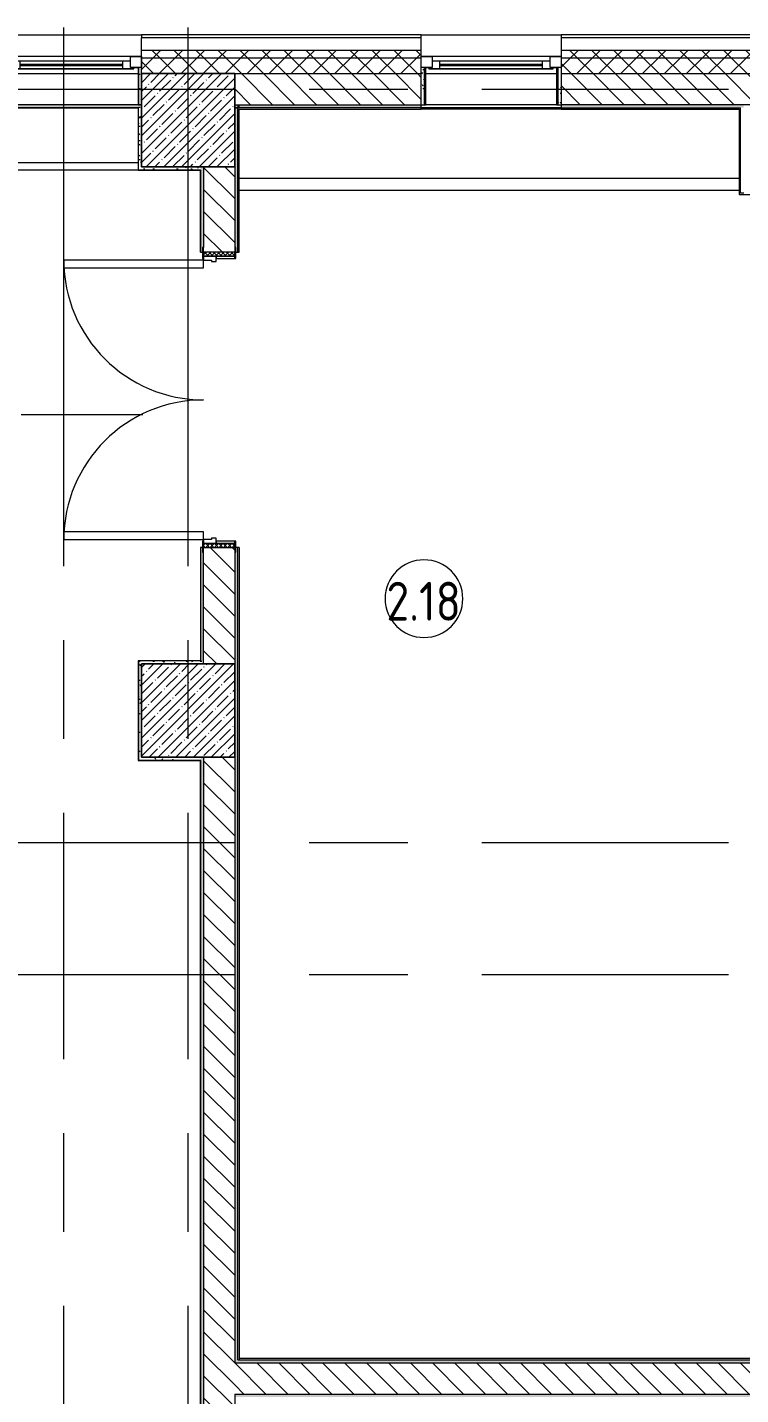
# Model space of a CAD drawing. Header units: millimetres. Extents: x 35363 to 232034, y -8553 to 29000.
# Drawn here: x 65425 to 70016, y 18596 to 27398 of the extents above; entities that cross this region are included whole.
import ezdxf

# ---------------------------------------------------------------- set-up
doc = ezdxf.new("R2010")
doc.units = ezdxf.units.MM
doc.linetypes.add('Осевая', pattern=[3175, 635, -476.25, 1587.5, -476.25])
for name, color, linetype, lineweight in [('A-AREA-IDEN', 7, 'Continuous', 9), ('A-DOOR', 7, 'Continuous', 9), ('A-DOOR-FRAM-2', 7, 'Continuous', 9), ('A-DOOR-IDEN', 7, 'Continuous', 9), ('A-GLAZ', 7, 'Continuous', 9), ('A-GLAZ-1', 7, 'Continuous', 13), ('A-WALL', 7, 'Continuous', 9), ('I-WALL', 7, 'Continuous', 9), ('S-COLS', 7, 'Continuous', 9), ('Оси', 7, 'Continuous', 9), ('Оси-2', 7, 'Осевая', 9)]:
    doc.layers.add(name, color=color, linetype=linetype, lineweight=lineweight)
for name, color, linetype, lineweight, true_color in [('A-DOOR-1', 1, 'Continuous', 9, 0xff0000), ('A-DOOR-2', 1, 'Continuous', 13, 0xff0000), ('A-DOOR-FRAM-1', 1, 'Continuous', 13, 0xff0000), ('A-WALL-1', 7, 'Continuous', 9, 0x3c3c3c), ('A-WALL-FNSH-1', 7, 'Continuous', 9, 0x3c3c3c)]:
    doc.layers.add(name, color=color, linetype=linetype, lineweight=lineweight, true_color=true_color)
doc.styles.add('GOST Common_1', font='GOST_Common.ttf', dxfattribs={"width": 0.9, "height": 250})
pattern_1 = [(45, (0, 0), (-57.02463, 57.02463), []), (45, (57.025, 0), (-57.02463, 57.02463), [100.806, -20.161, 3.353, -16.808])]
pattern_2 = [(135, (0, 0), (-70.71068, -70.71068), [])]
pattern_3 = [(45, (0, 0), (-70.71068, 70.71068), []), (135, (0, 0), (-70.71068, -70.71068), [])]
pattern_4 = [(0, (0, 0), (121.92, 30.48), [10.058, -81.382, 10.058, -81.382, -487.68]), (0, (0, 0), (121.92, 30.48), [-182.88, 10.058, -172.822, 10.058, -81.382, -213.36]), (0, (0, 0), (121.92, 30.48), [-457.2, 10.058, -50.902, 10.058, -142.342]), (120, (45.72, 15.24), (-87.356454, 90.345817), [10.058, -81.382, 10.058, -81.382, -487.68]), (120, (45.72, 15.24), (-87.356454, 90.345817), [-182.88, 10.058, -172.822, 10.058, -81.382, -213.36]), (120, (45.72, 15.24), (-87.356454, 90.345817), [-457.2, 10.058, -50.902, 10.058, -142.342]), (240, (60.96, 76.2), (-34.563546, -120.825817), [10.058, -81.382, 10.058, -81.382, -487.68]), (240, (60.96, 76.2), (-34.563546, -120.825817), [-182.88, 10.058, -172.822, 10.058, -81.382, -213.36]), (240, (60.96, 76.2), (-34.563546, -120.825817), [-457.2, 10.058, -50.902, 10.058, -142.342])]

# ---------------------------------------------------------------- blocks, each defined once
blk = doc.blocks.new('110_Дверь_СКБ_2Ст - Д-10 1800x2100h_Актовый зал EI30-32403870-План заполнения и маркировки дверных проемов 2 этажа в осях 12-23')
at = {"layer": 'A-DOOR'}
h = blk.add_hatch(dxfattribs=at)
h.set_pattern_fill('FP_47', color=256, style=0, pattern_type=2)
h.set_pattern_definition([(135, (1351.41, 164.685), (-14.1421, -14.1421), []), (225, (1351.41, 164.685), (14.1421, -14.1421), [])])
h.paths.add_polyline_path([(937.5, -100), (962.5, -100), (962.5, 100), (937.5, 100)])
at = {"layer": 'A-DOOR-FRAM-2'}
h = blk.add_hatch(dxfattribs=at)
h.set_pattern_fill('FP_48', color=256, style=0, pattern_type=2)
h.set_pattern_definition([(45, (-771.384, 164.685), (-14.1421, 14.1421), []), (135, (-771.384, 164.685), (-14.1421, -14.1421), [])])
h.paths.add_polyline_path([(-937.5, -100), (-912.5, -100), (-912.5, 100), (-937.5, 100)])
at = {"layer": 'A-DOOR-1'}
for centre, start, end in [((-887.5, 100), 0, 90), ((912.5, 100), 90, 180)]:
    blk.add_arc(centre, 900, start, end, dxfattribs=at)
at = {"layer": 'A-DOOR-2'}
for p, q in [((-887.5, 1000), (-887.5, 100)), ((-837.5, 1000), (-887.5, 1000)), ((-837.5, 100), (-837.5, 1000)), ((912.5, 1000), (862.5, 1000)), ((862.5, 1000), (862.5, 100)), ((912.5, 100), (912.5, 1000)), ((-887.5, 100), (-837.5, 100)), ((862.5, 100), (912.5, 100))]:
    blk.add_line(p, q, dxfattribs=at)
at = {"layer": 'A-DOOR-FRAM-1'}
for p, q in [((-897.5, 108), (-967.5, 108)), ((-967.5, 108), (-967.5, 100)), ((-967.5, 100), (-897.5, 100)), ((-912.5, 100), (-937.5, 100)), ((-937.5, 100), (-937.5, -100)), ((-887.5, 100), (-912.5, 100)), ((-912.5, 100), (-912.5, 20)), ((-912.5, -100), (-912.5, 100)), ((-897.5, 100), (-897.5, 108)), ((-887.5, 50), (-887.5, 100)), ((912.5, 100), (912.5, 50)), ((937.5, 100), (912.5, 100)), ((992.5, 108), (922.5, 108)), ((922.5, 108), (922.5, 100)), ((922.5, 100), (992.5, 100)), ((937.5, 20), (937.5, 100)), ((962.5, 100), (937.5, 100)), ((937.5, 100), (937.5, -100)), ((962.5, -100), (962.5, 100)), ((992.5, 100), (992.5, 108)), ((-912.5, 20), (-877.5, 20)), ((-897.5, 20), (-912.5, 20)), ((-912.5, 20), (-912.5, -100)), ((-897.5, -100), (-897.5, 20)), ((-877.5, 50), (-887.5, 50)), ((-877.5, 20), (-877.5, 50)), ((912.5, 50), (902.5, 50)), ((902.5, 50), (902.5, 20)), ((902.5, 20), (937.5, 20)), ((937.5, 20), (922.5, 20)), ((922.5, 20), (922.5, -100)), ((937.5, -100), (937.5, 20)), ((-897.5, -100), (-967.5, -100)), ((-967.5, -100), (-967.5, -108)), ((-967.5, -108), (-897.5, -108)), ((-937.5, -100), (-912.5, -100)), ((-912.5, -100), (-897.5, -100)), ((-897.5, -108), (-897.5, -100)), ((922.5, -100), (937.5, -100)), ((992.5, -100), (922.5, -100)), ((922.5, -100), (922.5, -108)), ((922.5, -108), (992.5, -108)), ((937.5, -100), (962.5, -100)), ((992.5, -108), (992.5, -100))]:
    blk.add_line(p, q, dxfattribs=at)
blk = doc.blocks.new('120_Окно_СКБ_1Ст - 120_Окно_СКБ_1Ст 900х2500_h_-19906774-План заполнения и маркировки дверных проемов 2 этажа в осях 12-23')
at = {"layer": 'A-GLAZ'}
for p, q in [((450, -5), (-450, -5)), ((-430, -75), (-400, -75)), ((-330, -55), (330, -55)), ((330, -65), (-330, -65)), ((400, -75), (430, -75))]:
    blk.add_line(p, q, dxfattribs=at)
at = {"layer": 'A-GLAZ-1'}
for p, q in [((-450, -75), (-450, -5)), ((-450, -5), (-380, -5)), ((-380, -75), (-450, -75)), ((-380, -75), (-400, -75)), ((-400, -75), (-400, -85)), ((-400, -85), (400, -85)), ((400, -85), (-400, -85)), ((-380, -5), (-380, -75)), ((380, -35), (-380, -35)), ((-380, -35), (-380, -75)), ((-330, -85), (-330, -35)), ((330, -85), (330, -35)), ((380, -75), (380, -5)), ((380, -5), (450, -5)), ((380, -75), (380, -35)), ((450, -75), (380, -75)), ((400, -75), (380, -75)), ((400, -85), (400, -75)), ((450, -5), (450, -75))]:
    blk.add_line(p, q, dxfattribs=at)
blk = doc.blocks.new('120_Окно_СКБ_1Ст - 120_Окно_СКБ_1Ст 900х2500_h_-V38-План заполнения и маркировки дверных проемов 2 этажа в осях 12-23')
at = {"layer": 'A-GLAZ'}
for p, q in [((450, -5), (-450, -5)), ((-421, -75), (-400, -75)), ((-330, -55), (330, -55)), ((330, -65), (-330, -65)), ((400, -75), (421, -75))]:
    blk.add_line(p, q, dxfattribs=at)
at = {"layer": 'A-GLAZ-1'}
for p, q in [((-450, -75), (-450, -5)), ((-450, -5), (-380, -5)), ((-380, -75), (-450, -75)), ((-380, -75), (-400, -75)), ((-400, -75), (-400, -85)), ((-400, -85), (400, -85)), ((400, -85), (-400, -85)), ((-380, -5), (-380, -75)), ((380, -35), (-380, -35)), ((-380, -35), (-380, -75)), ((-330, -85), (-330, -35)), ((330, -85), (330, -35)), ((380, -75), (380, -5)), ((380, -5), (450, -5)), ((380, -75), (380, -35)), ((450, -75), (380, -75)), ((400, -75), (380, -75)), ((400, -85), (400, -75)), ((450, -5), (450, -75))]:
    blk.add_line(p, q, dxfattribs=at)
blk = doc.blocks.new('Зашивка приборов отопления29 - Зашивка приборов отопления-33323054-План заполнения и маркировки дверных проемов 2 этажа в осях 12-23')
at = {"layer": 'A-WALL'}
for p, q in [((70006.6, 26425), (66789, 26425)), ((66789, 26350), (70006.6, 26350))]:
    blk.add_line(p, q, dxfattribs=at)
blk = doc.blocks.new('Марка_Помещения - Номер-25198446-План заполнения и маркировки дверных проемов 2 этажа в осях 12-23')
at = {"layer": 'A-AREA-IDEN'}
for start, end in [(360, 180), (180, 360)]:
    blk.add_arc((0, 0), 2.5, start, end, dxfattribs=at)

msp = doc.modelspace()

# ---------------------------------------------------------------- hatches: boundary and pattern name
at = {"layer": 'A-WALL'}
h = msp.add_hatch(dxfattribs=at)
h.set_pattern_fill('FP_21', color=256, style=0, pattern_type=2)
h.set_pattern_definition(pattern_3)
h.paths.add_polyline_path([(76340, 27200), (77850, 27200), (77850, 27250), (76340, 27250)])
h.paths.add_polyline_path([(84490.7, 27200), (84490.7, 27250), (80350, 27250), (80350, 27200), (81880.7, 27200)])
h.paths.add_polyline_path([(74240, 27200), (74240, 27250), (68860, 27250), (68860, 27200), (73888.3, 27200)])
h.paths.add_polyline_path([(60083, 27200), (61040, 27200), (61040, 27250), (59860, 27250), (59860, 27200)])
h.paths.add_polyline_path([(66160, 27200), (67960, 27200), (67960, 27250), (66160, 27250)])
h.paths.add_polyline_path([(64955.2, 27200), (65260, 27200), (65260, 27250), (64180, 27250), (64180, 27200), (64442.6, 27200)])
h.paths.add_polyline_path([(57160, 27200), (57160, 27250), (55909.9, 27250), (55909.9, 27200)])
h.paths.add_polyline_path([(53860.2, 27200), (55009.9, 27200), (55009.9, 27250), (53860.2, 27250)])
h.paths.add_polyline_path([(49910.8, 27200), (50760.2, 27200), (50760.2, 27250), (49660.3, 27250), (49660.3, 27200)])
h.paths.add_polyline_path([(47507, 27200), (48760.3, 27200), (48760.3, 27250), (47507, 27250)])
h.paths.add_polyline_path([(44098, 27200), (44407, 27200), (44407, 27250), (42010, 27250), (42010, 27200), (42644.9, 27200)])
h = msp.add_hatch(dxfattribs=at)
h.set_pattern_fill('FP_21', color=256, style=0, pattern_type=2)
h.set_pattern_definition(pattern_3)
h.paths.add_polyline_path([(81880.7, 27100), (84490.7, 27100), (84490.7, 27200), (80350, 27200), (80350, 27100), (81154.2, 27100)])
h.paths.add_polyline_path([(74040, 27100), (74240, 27100), (74240, 27200), (68860, 27200), (68860, 27100), (73888.3, 27100)])
h.paths.add_polyline_path([(76340, 27100), (77850, 27100), (77850, 27200), (76340, 27200)])
h.paths.add_polyline_path([(65260, 27100), (65260, 27200), (64180, 27200), (64180, 27100), (64955.2, 27100)])
h.paths.add_polyline_path([(66160, 27100), (67960, 27100), (67960, 27200), (66160, 27200)])
h.paths.add_polyline_path([(60083, 27100), (61040, 27100), (61040, 27200), (59860, 27200), (59860, 27100)])
h.paths.add_polyline_path([(53860.2, 27100), (55009.9, 27100), (55009.9, 27200), (53860.2, 27200)])
h.paths.add_polyline_path([(55909.9, 27100), (57160, 27100), (57160, 27200), (55909.9, 27200)])
h.paths.add_polyline_path([(42060, 27100), (44407, 27100), (44407, 27200), (42060, 27200)])
h.paths.add_polyline_path([(48760.3, 27100), (48760.3, 27200), (47507, 27200), (47507, 27100), (48457.6, 27100)])
h.paths.add_polyline_path([(49660.3, 27100), (50760.2, 27100), (50760.2, 27200), (49660.3, 27200)])
at = {"layer": 'I-WALL'}
h = msp.add_hatch(dxfattribs=at)
h.set_pattern_fill('FP_58', color=256, style=0, pattern_type=2)
h.set_pattern_definition(pattern_4)
h.paths.add_polyline_path([(66160, 26900), (66160, 27140), (66140, 27140), (66140, 26900)])
h = msp.add_hatch(dxfattribs=at)
h.set_pattern_fill('FP_58', color=256, style=0, pattern_type=2)
h.set_pattern_definition(pattern_4)
h.paths.add_polyline_path([(67960, 26900), (67980, 26900), (67980, 27140), (67960, 27140)])
h = msp.add_hatch(dxfattribs=at)
h.set_pattern_fill('FP_58', color=256, style=0, pattern_type=2)
h.set_pattern_definition(pattern_4)
h.paths.add_polyline_path([(68840, 26900), (68860, 26900), (68860, 27140), (68840, 27140)])
h = msp.add_hatch(dxfattribs=at)
h.set_pattern_fill('FP_19', color=256, style=0, pattern_type=2)
h.set_pattern_definition(pattern_2)
h.paths.add_polyline_path([(84200, 26900), (84200, 27100), (81150, 27100), (81150, 26900), (84100.7, 26900)])
h.paths.add_polyline_path([(77590, 26900), (77850, 26900), (77850, 27100), (77250, 27100), (77250, 26900), (77521.2, 26900)])
h.paths.add_polyline_path([(80350, 26900), (80650, 26900), (80650, 27100), (80350, 27100)])
h.paths.add_polyline_path([(70310, 26900), (70310, 27100), (68860, 27100), (68860, 26900), (70255.3, 26900)])
h.paths.add_polyline_path([(73161.7, 26900), (73540, 26900), (73540, 27100), (70810, 27100), (70810, 26900)])
h.paths.add_polyline_path([(74040, 26900), (74240, 26900), (74240, 27100), (74040, 27100)])
h.paths.add_polyline_path([(76340, 26900), (76750, 26900), (76750, 27100), (76340, 27100)])
h.paths.add_polyline_path([(66789, 26900), (67960, 26900), (67960, 27100), (66760, 27100), (66760, 26900), (66780, 26900)])
h.paths.add_polyline_path([(59860, 26900), (61060, 26900), (61060, 27100), (59860, 27100)])
h.paths.add_polyline_path([(64160, 26900), (65260, 26900), (65260, 27100), (64160, 27100)])
h.paths.add_polyline_path([(57160, 26900), (57160, 27100), (55909.9, 27100), (55909.9, 26900)])
h.paths.add_polyline_path([(54270.3, 26900), (55009.9, 26900), (55009.9, 27100), (53860.2, 27100), (53860.2, 26900), (54160, 26900)])
h.paths.add_polyline_path([(50760.2, 26900), (50760.2, 27100), (50364.8, 27100), (50364.8, 26900)])
h = msp.add_hatch(dxfattribs=at)
h.set_pattern_fill('FP_58', color=256, style=0, pattern_type=2)
h.set_pattern_definition(pattern_4)
h.paths.add_polyline_path([(66140, 26880), (66140, 26900), (60760, 26900), (60760, 26880), (65895.8, 26880)])
h = msp.add_hatch(dxfattribs=at)
h.set_pattern_fill('FP_58', color=256, style=0, pattern_type=2)
h.set_pattern_definition(pattern_4)
h.paths.add_polyline_path([(66160, 26500), (66160, 26900), (66140, 26900), (66140, 26500)])
h = msp.add_hatch(dxfattribs=at)
h.set_pattern_fill('FP_58', color=256, style=0, pattern_type=2)
h.set_pattern_definition(pattern_4)
h.paths.add_polyline_path([(68860, 26880), (70035.6, 26880), (70035.6, 26900), (68860, 26900)])
h.paths.add_polyline_path([(67960, 26880), (67960, 26900), (66760, 26900), (66760, 26880), (67348.9, 26880)])
h = msp.add_hatch(dxfattribs=at)
h.set_pattern_fill('FP_58', color=256, style=0, pattern_type=2)
h.set_pattern_definition(pattern_4)
h.paths.add_polyline_path([(66760, 18800), (66780, 18800), (66780, 24050), (66768, 24050), (66768, 24020), (66760, 24020), (66760, 20878.3)])
h.paths.add_polyline_path([(66780, 25950), (66780, 26880), (66760, 26880), (66760, 25980), (66768, 25980), (66768, 25950)])
h = msp.add_hatch(dxfattribs=at)
h.set_pattern_fill('FP_58', color=256, style=0, pattern_type=2)
h.set_pattern_definition(pattern_4)
h.paths.add_polyline_path([(66540, 26480), (66540, 26500), (66140, 26500), (66140, 26480), (66513, 26480)])
h = msp.add_hatch(dxfattribs=at)
h.set_pattern_fill('FP_58', color=256, style=0, pattern_type=2)
h.set_pattern_definition(pattern_4)
h.paths.add_polyline_path([(66540, 23320), (66560, 23320), (66559.2, 24020), (66552, 24020), (66552, 24050), (66540, 24050), (66540, 23321)])
h.paths.add_polyline_path([(66540, 25950), (66552, 25950), (66552, 25980), (66560, 25980), (66560, 26500), (66540, 26500), (66540, 26357.2)])
h = msp.add_hatch(dxfattribs=at)
h.set_pattern_fill('FP_19', color=256, style=0, pattern_type=2)
h.set_pattern_definition(pattern_2)
h.paths.add_polyline_path([(66560, 12300), (66760, 12300), (66760, 15175), (66560, 15175), (66560, 12320)])
h.paths.add_polyline_path([(66560, 16625), (66760, 16625), (66760, 16700), (66560, 16700), (66560, 16655)])
h.paths.add_polyline_path([(66617.1, 17300), (66760, 17300), (66760, 22700), (66560, 22700), (66560, 17300)])
h.paths.add_polyline_path([(66760, 23300), (66760, 24050), (66560, 24050), (66560, 23300)])
h.paths.add_polyline_path([(66760, 25950), (66760, 26500), (66560, 26500), (66560, 25950)])
h = msp.add_hatch(dxfattribs=at)
h.set_pattern_fill('FP_58', color=256, style=0, pattern_type=2)
h.set_pattern_definition(pattern_4)
h.paths.add_polyline_path([(66160, 22700), (66160, 23320), (66140, 23320), (66140, 22700)])
h = msp.add_hatch(dxfattribs=at)
h.set_pattern_fill('FP_58', color=256, style=0, pattern_type=2)
h.set_pattern_definition(pattern_4)
h.paths.add_polyline_path([(66560, 23300), (66560, 23320), (66160, 23320), (66160, 23300)])
h = msp.add_hatch(dxfattribs=at)
h.set_pattern_fill('FP_58', color=256, style=0, pattern_type=2)
h.set_pattern_definition(pattern_4)
h.paths.add_polyline_path([(66540, 22680), (66540, 22700), (66140, 22700), (66140, 22680), (66527, 22680)])
h = msp.add_hatch(dxfattribs=at)
h.set_pattern_fill('FP_58', color=256, style=0, pattern_type=2)
h.set_pattern_definition(pattern_4)
h.paths.add_polyline_path([(66540, 17300), (66560, 17300), (66560, 22700), (66540, 22700), (66540, 17320)])
h = msp.add_hatch(dxfattribs=at)
h.set_pattern_fill('FP_19', color=256, style=0, pattern_type=2)
h.set_pattern_definition(pattern_2)
h.paths.add_polyline_path([(84060.5, 18600), (84200, 18600), (84200, 18800), (80180, 18800), (80180, 18600), (83333.9, 18600)])
h.paths.add_polyline_path([(76240, 18600), (76240, 18800), (74040, 18800), (74040, 18600), (76210, 18600)])
h.paths.add_polyline_path([(77521.2, 18600), (78580, 18600), (78580, 18800), (77340, 18800), (77340, 18600), (77370, 18600)])
h.paths.add_polyline_path([(73161.7, 18600), (73540, 18600), (73540, 18800), (66760, 18800), (66760, 18600), (67348.9, 18600)])
h = msp.add_hatch(dxfattribs=at)
h.set_pattern_fill('FP_58', color=256, style=0, pattern_type=2)
h.set_pattern_definition(pattern_4)
h.paths.add_polyline_path([(66780, 18800), (70710, 18800), (70710, 18820), (66780, 18820)])
h = msp.add_hatch(dxfattribs=at)
h.set_pattern_fill('FP_58', color=256, style=0, pattern_type=2)
h.set_pattern_definition(pattern_4)
h.paths.add_polyline_path([(84460, 18580), (84460, 18600), (80210, 18599.9), (80210, 18592), (80180, 18592), (80180, 18580), (84459, 18580)])
h.paths.add_polyline_path([(78974.4, 18580), (79080, 18580), (79080, 18592), (79050, 18592), (79050, 18600), (77370, 18599.7), (77370, 18592), (77340, 18592), (77340, 18580), (77521.2, 18580)])
h.paths.add_polyline_path([(76240, 18580), (76240, 18592), (76210, 18592), (76210, 18600), (66760, 18600), (66760, 18580), (76210, 18580)])
at = {"layer": 'S-COLS'}
h = msp.add_hatch(dxfattribs=at)
h.set_pattern_fill('FP_17', color=256, style=0, pattern_type=2)
h.set_pattern_definition(pattern_1)
h.paths.add_polyline_path([(66760, 26500), (66760, 27100), (66160, 27100), (66160, 26500), (66622.3, 26500)])
h = msp.add_hatch(dxfattribs=at)
h.set_pattern_fill('FP_17', color=256, style=0, pattern_type=2)
h.set_pattern_definition(pattern_1)
h.paths.add_polyline_path([(66160, 22700), (66760, 22700), (66760, 23300), (66160, 23300)])

# ---------------------------------------------------------------- linework, layer by layer
at = {"layer": 'A-DOOR-IDEN'}
msp.add_line((66167.5, 24903.7), (65384.9, 24903.7), dxfattribs=at)
at = {"layer": 'A-WALL'}
for p, q in [((65260, 27350), (66160, 27350)), ((67960, 27330), (66160, 27330)), ((67960, 27350), (68860, 27350)), ((74240, 27330), (68860, 27330)), ((67960, 27250), (66160, 27250)), ((67960, 27200), (66160, 27200)), ((74240, 27250), (68860, 27250)), ((74240, 27200), (68860, 27200)), ((66160, 27100), (67960, 27100)), ((66760, 27100), (66760, 25980)), ((68860, 27100), (74240, 27100)), ((66780, 25950), (66780, 26880)), ((68860, 26880), (70015.6, 26880)), ((70015.6, 26330), (70015.6, 26880)), ((66560, 26500), (66560, 25980)), ((66140, 26480), (66540, 26480)), ((66540, 25950), (66540, 26480)), ((66780, 18820), (66780, 24050)), ((66560, 23300), (66560, 24020)), ((66760, 24020), (66760, 22700)), ((66140, 22680), (66540, 22680)), ((66540, 17320), (66540, 22680)), ((66760, 22700), (66760, 18800)), ((66760, 18800), (73540, 18800)), ((66780, 18820), (70710, 18820)), ((66760, 18600), (73540, 18600)), ((66760, 18600), (66760, 17300))]:
    msp.add_line(p, q, dxfattribs=at)
at = {"layer": 'A-WALL-1'}
for p, q in [((66160, 26500), (66160, 27330)), ((67960, 26880), (67960, 27330)), ((68860, 27330), (68860, 26880)), ((66160, 27140), (66140, 27140)), ((66140, 27140), (66140, 26900)), ((67980, 27140), (67960, 27140)), ((68860, 27140), (68840, 27140)), ((68840, 27140), (68840, 26900)), ((66160, 26900), (54140, 26900)), ((60780, 26880), (66140, 26880)), ((66140, 26900), (66160, 26900)), ((66140, 26880), (66140, 26879.5)), ((66760, 26900), (67960, 26900)), ((66760, 26880), (66789, 26880)), ((66780, 26880), (66760, 26880)), ((67960, 26900), (67980, 26900)), ((67980, 26900), (67980, 26900)), ((68840, 26900), (68860, 26900)), ((70310, 26900), (68860, 26900)), ((66760, 26500), (66160, 26500)), ((66540, 25950), (66552, 25950)), ((66768, 25950), (66780, 25950)), ((66552, 24050), (66540, 24050)), ((66540, 24050), (66540, 23320)), ((66780, 24050), (66768, 24050)), ((66140, 23320), (66140, 22680)), ((66540, 23320), (66140, 23320)), ((66160, 22700), (66160, 23300)), ((66160, 23300), (66760, 23300)), ((66760, 22700), (66160, 22700)), ((66560, 22700), (66560, 17300))]:
    msp.add_line(p, q, dxfattribs=at)
at = {"layer": 'A-WALL-FNSH-1'}
for p, q in [((67960, 27350), (66160, 27350)), ((66160, 27350), (66160, 27330)), ((67960, 27330), (67960, 27350)), ((74240, 27350), (68860, 27350)), ((68860, 27350), (68860, 27330)), ((66140, 27140), (66139, 27140)), ((66139, 27140), (66139, 26900)), ((67989, 27140), (67980, 27140)), ((67980, 27140), (67980, 26900)), ((67989, 26900), (67989, 27140)), ((68840, 27140), (68831, 27140)), ((68831, 27140), (68831, 26900)), ((66139, 26900), (66140, 26900)), ((66139, 26879.5), (66139, 26479)), ((66140, 26879.5), (66139, 26879.5)), ((66140, 26480), (66140, 26879.5)), ((66780, 26900), (66780, 26880)), ((66789, 26880), (66789, 26900)), ((67960, 26880), (66789, 26880)), ((66789, 25950), (66789, 26871)), ((66789, 26871), (67960, 26871)), ((67960, 26871), (67960, 26880)), ((67980, 26900), (67989, 26900)), ((68831, 26900), (68840, 26900)), ((68860, 26880), (68860, 26871)), ((68860, 26871), (70006.6, 26871)), ((70006.6, 26871), (70006.6, 26321)), ((66139, 26479), (66539, 26479)), ((66539, 26479), (66539, 25950)), ((70006.6, 26321), (70701, 26321)), ((70035.6, 26330), (70015.6, 26330)), ((66539, 25950), (66540, 25950)), ((66780, 25950), (66789, 25950)), ((66539, 24050), (66539, 23320)), ((66540, 24050), (66539, 24050)), ((66789, 24050), (66780, 24050)), ((66789, 24050), (66789, 18820)), ((66540, 23321), (66139, 23321)), ((66139, 23321), (66139, 22679)), ((66139, 22679), (66539, 22679)), ((66539, 22679), (66539, 17321)), ((70701, 18829), (66789, 18829))]:
    msp.add_line(p, q, dxfattribs=at)
at = {"layer": 'I-WALL'}
for p, q in [((65280, 27100), (66140, 27100)), ((67989, 27100), (68831, 27100)), ((66140.1, 26879), (65260, 26879)), ((68860, 26880), (67960, 26880)), ((67960, 26880), (68860, 26880)), ((68860, 26871), (67960, 26871)), ((68831, 26900), (67989, 26900)), ((60781, 26529), (66140, 26529)), ((66160.5, 26479), (60781, 26479))]:
    msp.add_line(p, q, dxfattribs=at)
at = {"layer": 'S-COLS'}
for p, q in [((66760, 27100), (66160, 27100)), ((66160, 27100), (66160, 26500)), ((66760, 26900), (66760, 27100)), ((66760, 26500), (66760, 26900)), ((66160, 26500), (66760, 26500)), ((66560, 23300), (66160, 23300)), ((66160, 23300), (66160, 22700)), ((66760, 23300), (66560, 23300)), ((66760, 22700), (66760, 23300)), ((66160, 22700), (66560, 22700)), ((66560, 22700), (66760, 22700))]:
    msp.add_line(p, q, dxfattribs=at)
at = {"layer": 'Оси'}
for p, q in [((65660, 24898.1), (65660, 27398.1)), ((66460, 24898.1), (66460, 27398.1))]:
    msp.add_line(p, q, dxfattribs=at)
at = {"layer": 'Оси-2'}
for p, q in [((38663.4, 27000), (82200, 27000)), ((65660, 593.7), (65660, 24898.1)), ((66460, 593.7), (66460, 24898.1)), ((38663.4, 22150), (82200, 22150)), ((38663.4, 21300), (82200, 21300))]:
    msp.add_line(p, q, dxfattribs=at)

# ---------------------------------------------------------------- block references
at = {"layer": 'A-AREA-IDEN', "xscale": 99.99999999999993, "yscale": 99.99999999999993, "zscale": 99.99999999999993}
msp.add_blockref('Марка_Помещения - Номер-25198446-План заполнения и маркировки дверных проемов 2 этажа в осях 12-23', (67977.8, 23720.1), dxfattribs=at)
at = {"layer": 'A-DOOR-1', "rotation": 89.9999999999999}
msp.add_blockref('110_Дверь_СКБ_2Ст - Д-10 1800x2100h_Актовый зал EI30-32403870-План заполнения и маркировки дверных проемов 2 этажа в осях 12-23', (66660, 24987.5), dxfattribs=at)
at = {"layer": 'A-GLAZ'}
for name, p in [('120_Окно_СКБ_1Ст - 120_Окно_СКБ_1Ст 900х2500_h_-19906774-План заполнения и маркировки дверных проемов 2 этажа в осях 12-23', (65710, 27215)), ('120_Окно_СКБ_1Ст - 120_Окно_СКБ_1Ст 900х2500_h_-V38-План заполнения и маркировки дверных проемов 2 этажа в осях 12-23', (68410, 27215))]:
    msp.add_blockref(name, p, dxfattribs=at)
at = {"layer": 'A-WALL'}
msp.add_blockref('Зашивка приборов отопления29 - Зашивка приборов отопления-33323054-План заполнения и маркировки дверных проемов 2 этажа в осях 12-23', (0, 0), dxfattribs=at)

# ---------------------------------------------------------------- texts
at = {"layer": 'A-AREA-IDEN', "insert": (67735.9, 23828.6), "char_height": 250, "width": 606.076, "attachment_point": 1, "style": 'GOST Common_1'}
msp.add_mtext('2.18', dxfattribs=at)

doc.saveas('drawing.dxf')
